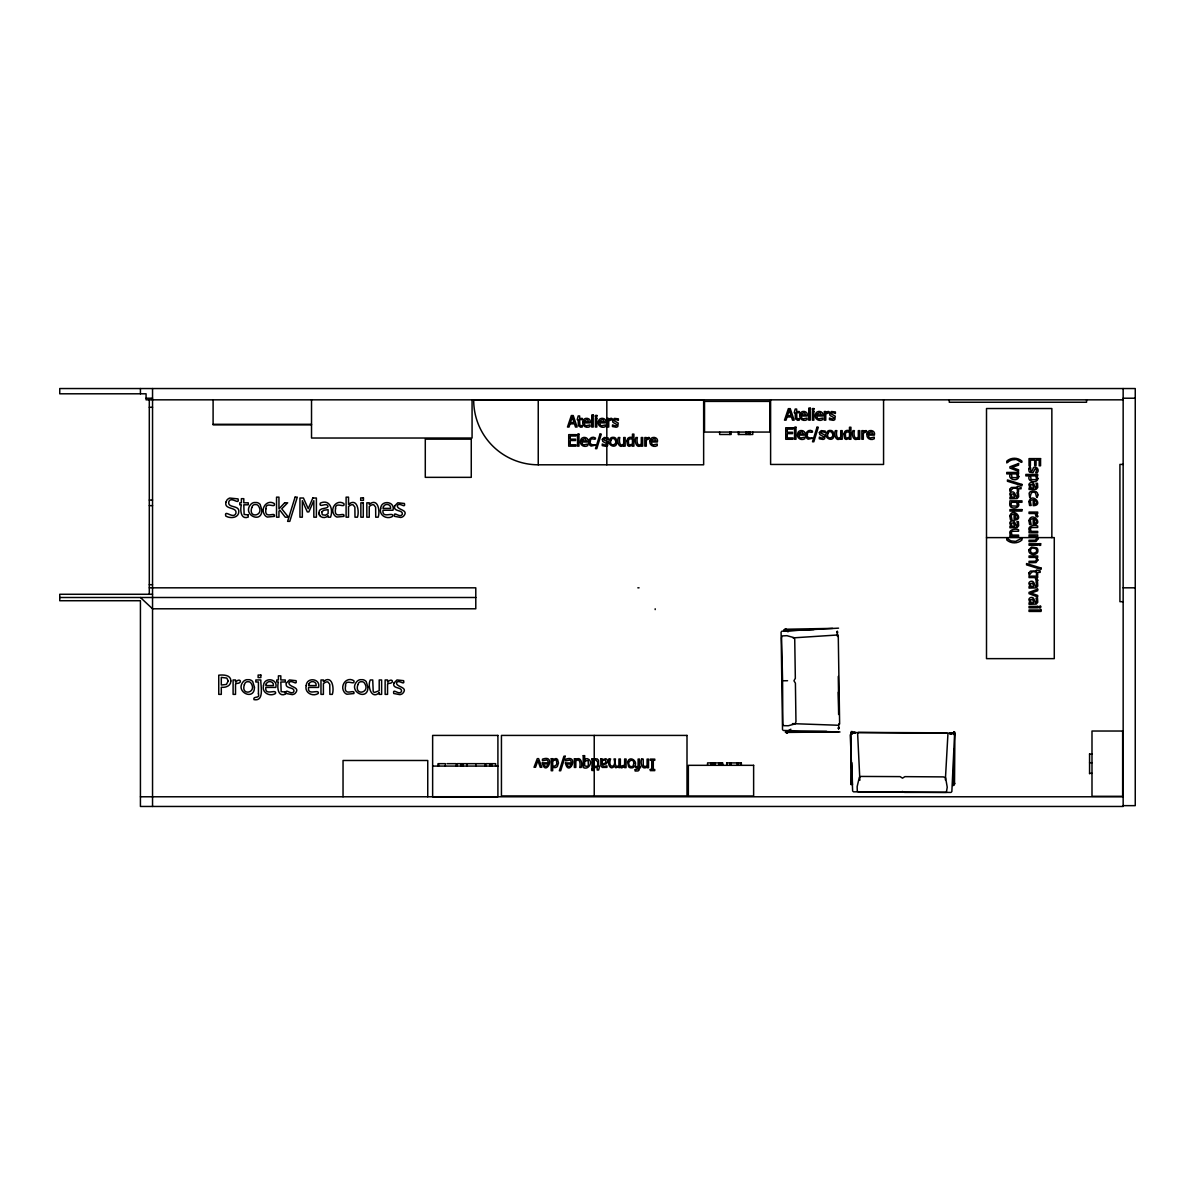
<?xml version="1.0" encoding="UTF-8"?>
<svg xmlns="http://www.w3.org/2000/svg" width="1195" height="1195" viewBox="0 0 1195 1195"><rect width="100%" height="100%" fill="white"/><g stroke="black" fill="none" stroke-linecap="round" stroke-linejoin="round"><path stroke-width="1.5" d="M954.656 733.088L954.656 734.507L954.581 733.506M621.475 767.578L621.49 766.07L624.612 765.129L624.641 759.004L626.09 759.019L626.046 767.638L624.597 767.638L624.612 766.353L621.475 767.578A2.838 2.838 0 0 0 622.625 767.563M850.989 783.905L850.989 782.486L851.154 783.502M851.841 762.679L852.468 784.891M953.834 748.906L953.55 784.234M954.417 734.507L954.432 733.058M837.68 634.664L837.695 635.725M837.351 631.677L837.336 632.767L837.157 631.348M851.452 783.92L851.467 782.501L851.632 783.502M851.198 783.95L851.228 782.486L851.408 783.472M837.142 632.767L837.172 631.767M953.7 785.488L954.521 783.143L954.895 734.507L954.581 731.848L953.759 731.848M838.77 728.606L838.756 723.797M945.364 779.902L947.919 734.118M951.847 791.688L954.551 734.746M851.139 732.52L850.75 782.486L851.034 784.592L852.095 784.323M851.856 732.864L851.96 733.864L852.274 731.504M954.476 784.473L954.581 783.143L954.163 784.144M319.08 513.014C318.243 507.053 327.34 509.369 328.057 506.501C327.086 501.527 318.617 508.786 320.245 503.11C329.835 498.748 333.51 509.458 330.522 517.196L328.117 517.196L328.117 515.657C325.384 518.959 318.886 517.853 319.08 513.014A4.914 4.914 0 0 0 319.827 515.657M838.576 731.893L786.026 732.43L787.43 732.386M953.012 785.563L953.685 783.143L953.909 784.114M782.591 681.404L782.83 723.901L783.681 725.664L788.252 725.753L795.183 723.871L795.96 721.616L795.407 683.167L793.943 680.762L795.332 678.327L794.735 639.28L793.928 637.622L786.937 635.68L782.366 635.919L781.575 637.697L782.576 680.194M838.591 728.517L838.726 727.516L838.352 728.487M1037.633 516.643L1036.394 513.521L1037.678 513.521L1037.678 512.072L1029.044 512.072L1029.044 513.521L1035.184 513.521L1036.125 516.643L1037.633 516.643A2.838 2.838 0 0 0 1037.604 515.493M1037.633 580.71L1036.394 577.588L1037.678 577.588L1037.678 576.139L1029.044 576.139L1029.044 577.588L1035.184 577.588L1036.125 580.71L1037.633 580.71A2.838 2.838 0 0 0 1037.604 579.56M951.205 733.775L950.204 734.014L953.072 733.611M851.975 732.535L851.781 733.864L851.617 732.893M953.655 784.473L953.864 783.143M954.118 784.592L954.357 783.143L954.372 784.234M851.303 731.415L851.288 733.849L851.184 732.774M840.01 731.982L783.278 730.459M785.384 732.042L787.505 732.789M785.488 732.221L790.866 729.249M783.86 630.811L813.959 629.601M901.568 791.867L858.593 792.016L857.293 791.135L857.144 786.654L859.354 777.258L860.758 776.436L900.119 776.616L902.494 778.154L904.899 776.645L943.378 776.899L945.618 777.811L947.232 787.221L946.365 792.375L904.57 792.375L902.33 791.448M785.548 731.146L787.445 731.967L826.626 731.34M610.705 418.489L608.733 419.699L608.733 418.414L607.284 418.414L607.284 427.048L608.733 427.048L608.733 420.924C610.122 420.326 613.901 419.072 610.705 418.489A2.838 2.838 0 0 1 611.855 418.459M648.258 437.594L646.286 438.804L646.286 437.519L644.837 437.519L644.837 446.153L646.286 446.153L646.286 440.029C647.675 439.431 651.469 438.177 648.258 437.594A2.838 2.838 0 0 1 649.408 437.564M827.717 411.603L825.76 412.813L825.76 411.528L824.296 411.528L824.296 420.162L825.76 420.162L825.76 414.038C827.134 413.44 830.928 412.185 827.717 411.603A2.838 2.838 0 0 1 828.882 411.573M865.285 430.708L863.313 431.918L863.313 430.633L861.864 430.633L861.864 439.267L863.313 439.267L863.313 433.143C864.702 432.545 868.481 431.29 865.285 430.708A2.838 2.838 0 0 1 866.435 430.678M785.07 629.705L786.011 629.526M785.025 629.466L785.996 629.287M786.011 629.765L785.025 629.929L785.996 629.944M951.653 733.611L950.204 733.835L951.295 733.969M784.936 629.257L832.586 628.376M951.534 733.177L950.204 733.342L951.175 733.536M786.534 732.46L787.505 732.371M786.564 732.206L787.505 732.132M951.205 733.297L950.204 733.177L952.31 733.013M852.647 791.06L850.228 734.82M793.017 637.876L837.068 635.023L838.263 635.74L839.637 724.036M781.829 631.199L838.546 628.152M837.097 732.027L835.992 732.102L837.307 732.072M786.444 732.669L787.505 732.61M950.204 734.074L951.534 733.999M787.49 731.952L786.519 731.982L787.46 731.893M784.652 629.974L785.951 629.944M785.937 629.272L784.308 629.989M783.606 680.777L787.565 680.717M784.547 629.765L785.937 629.765M784.518 629.526L785.937 629.511M146.074 398.219L152.542 398.219M1123.151 398.219L1135.25 398.219M1123.151 399.832L146.074 399.832L146.074 393.797L59.75 393.797L59.75 388.539L1135.25 388.539L1135.25 805.654L1123.151 805.654M149.3 407.286L152.542 407.286M213.098 424.3L311.507 424.3M311.522 424.837L213.098 424.837L213.098 399.832M1123.151 464.407L1119.924 464.407L1119.924 601.697L1123.151 601.697M538.243 464.795L703.646 464.795L703.646 400.25L473.698 400.25A64.545 64.545 0 0 0 538.243 464.795L538.243 400.25M149.3 500.063L152.542 500.063M149.3 505.634L152.542 505.634M986.502 537.616L1054.274 537.616L1054.274 658.639L986.502 658.639L986.502 408.526L1051.854 408.526L1051.854 537.616M149.3 584.699L152.542 584.699M149.3 587.82L475.789 587.82L475.789 608.793L152.542 608.793L140.427 597.5M637.846 587.82L639.056 587.82M1123.151 587.82L1135.25 587.82M152.542 594.273L59.75 594.273L59.75 600.726L140.427 600.726L140.427 806.461L1123.151 806.461L1123.151 388.539M59.75 597.5L475.789 597.5M1089.571 754.164L1091.991 754.164M726.575 762.903L741.348 762.903L741.348 765.323M1089.571 762.724L1091.991 762.724M447.005 763.665L456.072 763.665L456.072 766.085M475.729 763.665L457.162 763.665L457.162 766.085M432.635 766.085L497.912 766.085M1089.571 773.344L1091.991 773.344M140.427 796.781L1123.151 796.781M853.992 732.998L855.456 732.744M854.022 732.744L855.441 732.759M946.724 732.849L858.428 732.401L857.651 733.879L859.877 780.26M852.842 732.55L952.878 733.177M853.394 791.822L951.041 792.434M854.126 732.565L855.456 732.58L852.857 732.341M950.204 733.103L951.295 733.132M792.434 723.632L838.382 725.26M854.365 732.52L855.456 732.58M786.071 732.64L787.46 732.804M786.146 731.967L787.445 732.147M786.026 732.43L787.445 732.625M853.723 732.61L855.456 732.998L853.335 732.386M784.114 629.87L788.117 631.796M953.685 732.087L953.924 734.507L953.939 733.416M954.387 734.507L954.028 732.774L954.148 734.507M851.363 732.864L851.542 733.864M838.367 727.516L838.591 728.935M850.945 783.576L850.825 782.486L850.84 783.83M851.766 783.591L851.662 782.501L851.662 783.83M954.775 733.416L954.82 734.507L954.82 733.177M837.336 631.438L837.471 636.472M838.278 676.445L838.83 713.475M838.293 692.204L838.621 714.505M781.097 632.021L782.516 729.667M953.67 783.143L953.685 784.144M852.005 732.774L852.02 733.864M837.411 631.558L837.426 632.767M1089.571 753.761L1089.571 773.748M1086.569 399.832L1086.569 402.252L949.278 402.252L949.278 399.832M883.568 399.907L883.568 464.452L770.611 464.452L770.611 399.907M752.76 432.067L752.76 434.487L738.226 434.487L738.226 432.067M750.251 432.067L750.251 434.487M749.728 432.067L749.728 434.487M748.145 432.067L748.145 434.487M746.083 432.067L746.083 434.487M740.96 762.903L740.96 765.323M738.749 432.067L738.749 434.487M738.48 762.903L738.48 765.323M737.27 762.903L737.27 765.323M731.146 432.067L731.146 434.487L719.644 434.487L719.644 432.067M731.235 762.903L731.235 765.323M730.369 762.903L730.369 765.323M729.786 432.067L729.786 434.487M726.948 762.903L726.948 765.323M722.706 765.323L722.706 762.903L707.559 762.903L707.559 765.323M722.333 762.903L722.333 765.323M721.855 762.903L721.855 765.323M721.377 762.903L721.377 765.323M720.824 762.903L720.824 765.323M719.375 762.903L719.375 765.323M719.002 762.903L719.002 765.323M714.909 762.903L714.909 765.323M712.847 762.903L712.847 765.323M711.264 762.903L711.264 765.323M710.741 762.903L710.741 765.323M655.189 608.793L655.189 609.599M606.821 400.25L606.821 464.795M594.229 735.418L594.229 795.93M495.626 766.085L495.626 763.665L485.992 763.665L485.992 766.085M491.757 763.665L491.757 766.085M489.86 763.665L489.86 766.085M484.901 766.085L484.901 763.665L475.983 763.665L475.983 766.085M472.07 399.832L472.07 438.027L311.522 438.027L311.522 399.832M466.991 763.665L466.991 766.085M466.812 763.665L466.812 766.085M462.928 763.665L462.928 766.085M461.046 763.665L461.046 766.085M445.347 766.085L445.347 763.665L438.147 763.665L438.147 766.085M438.535 763.665L438.535 766.085M427.75 796.781L427.75 760.483L343.04 760.483L343.04 796.781M152.542 388.539L152.542 806.461M149.3 399.832L149.3 594.273M140.427 388.539L140.427 393.797M542.291 762.828C545.547 777.885 556.9 753.94 542.47 759.183L542.455 760.782L546.623 759.945A2.405 2.405 0 0 1 547.848 760.991L548.266 762.858L542.291 762.828M551.268 758.706L551.224 770.73L552.673 770.73L552.688 766.996A3.929 3.929 0 0 0 555.541 767.519A3.376 3.376 0 0 0 557.378 766.398L558.498 762.978L557.617 759.647A2.763 2.763 0 0 0 555.989 758.556L552.717 759.587L552.717 758.706L551.268 758.706M552.717 760.812L552.702 765.786L554.599 766.264L556.825 764.412L556.511 760.677A1.583 1.583 0 0 0 555.466 759.915L552.717 760.812M565.414 762.933C568.671 777.975 580.038 754.03 565.593 759.288L565.593 760.871L569.761 760.05A2.405 2.405 0 0 1 570.986 761.095L571.404 762.948L565.414 762.933M574.407 758.795L574.362 767.429L575.826 767.444L575.841 760.991C580.172 757.182 580.621 764.8 579.694 767.459L581.158 767.459C583.055 764.008 580.606 755.434 575.856 759.766L575.856 758.81L574.407 758.795M583.235 755.658L583.19 767.474C588.747 770.82 594.109 760.558 587.253 758.676A3.271 3.271 0 0 0 585.311 759.288L584.684 759.781L584.699 755.658L583.235 755.658M584.669 761.006L584.654 765.92L587.103 766.368A1.972 1.972 0 0 0 588.328 765.592L588.194 760.528L584.669 761.006M591.869 768.953L591.854 770.461L593.512 770.461L593.512 768.953L591.869 768.953M592.003 758.87L591.973 767.504L593.422 767.504L593.467 758.885L592.003 758.87M594.527 766.309L594.527 767.519L597.201 767.519L597.186 770.013L598.65 770.013L599.636 766.324L598.665 766.324L598.516 760.274L597.231 758.885L594.557 758.959C595.468 760.752 599.756 761.051 597.201 766.324L594.527 766.309M600.831 758.915L600.861 765.562L602.235 767.414L606.955 767.384L606.955 765.905L603.505 766.413L602.25 764.591L606.104 763.963L607.687 761.439A2.958 2.958 0 0 0 607.239 759.856L606.926 759.452A2.614 2.614 0 0 0 605.596 758.735L602.265 759.841L602.265 758.915L600.831 758.915M602.265 761.036L602.25 763.441C607.643 764.934 606.358 757.286 602.265 761.036M609.136 758.944C607.105 762.29 609.779 771.313 614.275 766.339L615.813 767.758L618.905 766.652L618.89 767.608L620.354 767.623L620.384 758.989L618.935 758.989L618.905 765.427C614.738 769.251 614.842 761.185 615.485 758.974L614.036 758.959C617.188 768.475 607.135 768.788 610.585 758.944L609.136 758.944M635.128 769.685L635.128 771.014L637.861 770.954A2.345 2.345 0 0 0 639.101 769.909L639.534 767.698L640.505 767.713L640.52 766.503L639.534 766.503L639.564 759.064L638.115 759.064L638.085 766.488L635.725 766.473L635.725 767.683L638.13 767.698L638.025 768.908L635.202 769.685M641.76 759.079C639.878 762.529 642.283 771.104 647.063 766.772L647.063 767.728L648.512 767.743L648.541 759.109L647.092 759.094L647.063 765.547L645.942 766.294A2.48 2.48 0 0 1 644.329 766.533L643.254 765.114L643.209 759.079L641.76 759.079M650.274 769.446L650.274 770.626L654.74 770.641L654.74 769.46L653.277 769.46L653.307 760.304L654.77 760.304L654.785 759.139L650.319 759.109L650.304 760.289L651.783 760.289L651.738 769.446L650.274 769.446M258.434 693.787C260.286 699.18 252.563 695.58 254.012 699.658C264.812 701.629 260.376 685.332 260.854 679.97L255.835 679.97L255.835 681.986L258.434 681.986L258.434 693.787M265.947 508.786C263.931 520.437 275.821 510.818 274.327 516.389L267.366 517.062A5.572 5.572 0 0 1 264.453 514.627C260.181 508.189 267.292 498.972 274.327 503.573C275.985 509.115 265.499 500.72 265.947 508.786M335.526 508.786C333.495 520.437 345.4 510.818 343.891 516.389L336.93 517.062A5.572 5.572 0 0 1 334.017 514.627C329.745 508.189 336.87 498.972 343.891 503.573C345.549 509.115 335.063 500.72 335.526 508.786M345.519 685.96C343.488 697.596 355.393 687.991 353.899 693.548L346.923 694.235A5.572 5.572 0 0 1 344.011 691.8C339.738 685.347 346.864 676.146 353.899 680.747C355.572 686.288 345.026 677.879 345.519 685.96M590.375 441.119C588.119 447.542 602.683 443.345 591.226 446.079A3.346 3.346 0 0 1 589.479 444.615C586.924 440.746 591.181 435.219 595.409 437.982C596.395 441.313 590.106 436.265 590.375 441.119M807.402 434.233C805.146 440.656 819.695 436.474 808.253 439.192A3.346 3.346 0 0 1 806.505 437.728C803.936 433.86 808.208 428.348 812.436 431.096C813.436 434.427 807.103 429.378 807.402 434.233M261.869 510.011C262.049 524.396 241.748 514.492 250.786 504.409A5.736 5.736 0 0 1 254.087 502.527L256.85 502.527A5.676 5.676 0 0 1 260.122 504.395L261.869 510.011M254.445 687.17C254.61 701.555 234.325 691.666 243.362 681.568A5.736 5.736 0 0 1 246.648 679.701L249.411 679.701A5.676 5.676 0 0 1 252.698 681.568L254.445 687.17M367.926 687.17C368.105 701.555 347.805 691.666 356.842 681.568A5.736 5.736 0 0 1 360.143 679.701L362.907 679.701A5.676 5.676 0 0 1 366.178 681.568L367.926 687.17M616.949 441.836C617.053 450.47 604.879 444.525 610.301 438.475A3.436 3.436 0 0 1 612.273 437.355L613.931 437.355A3.406 3.406 0 0 1 615.888 438.475L616.949 441.836M833.976 434.965C834.065 443.584 821.891 437.654 827.313 431.589A3.436 3.436 0 0 1 829.3 430.469L830.943 430.469A3.406 3.406 0 0 1 832.915 431.589L833.976 434.965M627.629 762.305L628.6 766.697A3.406 3.406 0 0 0 630.557 767.832L632.215 767.832A3.436 3.436 0 0 0 634.201 766.727C639.191 761.529 629.063 754.657 627.629 762.305M1009.745 503.827C1008.849 510.728 1022.905 508.353 1017.677 502.288L1021.964 502.288L1021.964 500.839L1009.939 500.839L1009.745 503.827M263.483 685.586C261.526 692.697 269.906 697.088 275.522 693.488C276.896 688.305 264.483 696.521 265.828 687.424L275.806 687.424C278.241 678.491 263.931 676.758 263.483 685.586M306.204 685.586C304.247 692.697 312.627 697.088 318.258 693.488C319.633 688.305 307.175 696.521 308.549 687.424L318.527 687.424C320.962 678.491 306.652 676.758 306.204 685.586M380.667 508.413C378.71 515.523 387.09 519.915 392.707 516.315C394.081 511.146 381.668 519.347 383.012 510.25L392.991 510.25C395.425 501.317 381.115 499.585 380.667 508.413M580.561 440.88C579.396 445.152 584.415 447.796 587.791 445.63L587.791 444.047L583.638 444.884A2.405 2.405 0 0 1 582.398 443.853L581.98 441.986L587.955 441.986C589.419 436.623 580.845 435.592 580.561 440.88M582.861 421.79C581.681 426.047 586.7 428.691 590.076 426.525L590.076 424.942L585.923 425.779A2.405 2.405 0 0 1 584.684 424.748L584.265 422.881L590.24 422.881C591.704 417.533 583.13 416.487 582.861 421.79M598.426 421.79C597.246 426.047 602.265 428.691 605.641 426.525L605.641 424.942L601.488 425.779A2.405 2.405 0 0 1 600.248 424.748L599.83 422.881L605.805 422.881C607.269 417.533 598.695 416.487 598.426 421.79M626.748 440.85L627.554 445.242A2.763 2.763 0 0 0 629.197 446.318L632.454 445.272L632.454 446.153L633.903 446.153L633.903 434.129L632.454 434.129L632.454 437.863A3.929 3.929 0 0 0 629.601 437.37A3.376 3.376 0 0 0 627.778 438.49L626.748 440.85M650.02 440.88C648.84 445.152 653.859 447.796 657.235 445.63L657.235 444.047L653.082 444.884A2.405 2.405 0 0 1 651.843 443.853L651.424 441.986L657.399 441.986C658.863 436.623 650.289 435.592 650.02 440.88M797.588 434.009C796.408 438.266 801.442 440.91 804.818 438.744L804.818 437.161L800.665 437.997A2.405 2.405 0 0 1 799.425 436.967L798.992 435.099L804.982 435.099C806.446 429.752 797.857 428.706 797.588 434.009M799.873 414.904C798.708 419.161 803.727 421.805 807.103 419.639L807.103 418.056L802.95 418.907A2.405 2.405 0 0 1 801.711 417.862L801.292 415.994L807.267 415.994C808.731 410.647 800.142 409.601 799.873 414.904M815.438 414.904C814.273 419.161 819.292 421.805 822.668 419.639L822.668 418.056L818.515 418.907A2.405 2.405 0 0 1 817.275 417.862L816.857 415.994L822.832 415.994C824.296 410.647 815.707 409.601 815.438 414.904M843.76 433.964L844.581 438.356A2.763 2.763 0 0 0 846.224 439.431L849.481 438.386L849.481 439.267L850.93 439.267L850.93 427.242L849.481 427.242L849.481 430.992A3.929 3.929 0 0 0 846.628 430.484A3.376 3.376 0 0 0 844.79 431.604L843.76 433.964M867.032 434.009C865.867 438.266 870.886 440.91 874.262 438.744L874.262 437.161L870.109 437.997A2.405 2.405 0 0 1 868.87 436.967L868.451 435.099L874.426 435.099C875.89 429.752 867.301 428.706 867.032 434.009M1028.895 468.873L1028.895 470.516A3.301 3.301 0 0 0 1029.627 472.219L1033.048 472.593L1035.453 468.365L1036.662 470.068L1035.707 472.772L1037.26 472.772C1040.636 468.888 1033.615 463.779 1032.719 469.59C1029.552 475.535 1031.718 465.587 1029.567 466.842L1028.895 468.873M1017.498 495.253C1015.526 501.303 1016.183 491.279 1012.449 491.922A2.958 2.958 0 0 0 1010.865 492.37L1010.477 492.684A2.614 2.614 0 0 0 1009.76 494.028L1010.865 497.344L1009.939 497.344L1009.939 498.793L1017.229 498.569L1018.648 496.761L1018.394 492.624L1016.915 492.624L1017.498 495.253M1017.498 524.261C1015.526 530.311 1016.183 520.273 1012.449 520.93A2.958 2.958 0 0 0 1010.865 521.379L1010.477 521.692A2.614 2.614 0 0 0 1009.76 523.022L1010.865 526.353L1009.939 526.353L1009.939 527.802L1017.229 527.563L1018.648 525.77L1018.394 521.632L1016.915 521.632L1017.498 524.261M1036.603 485.917C1034.631 491.967 1035.288 481.929 1031.554 482.586A2.958 2.958 0 0 0 1029.97 483.034L1029.582 483.348A2.614 2.614 0 0 0 1028.865 484.677L1029.97 488.008L1029.044 488.008L1029.044 489.457L1036.334 489.218L1037.753 487.426L1037.499 483.288L1036.02 483.288L1036.603 485.917M1036.603 584.564C1034.631 590.629 1035.288 580.591 1031.554 581.233A2.958 2.958 0 0 0 1029.97 581.696L1029.582 582.01A2.614 2.614 0 0 0 1028.865 583.339L1029.97 586.67L1029.044 586.67L1029.044 588.104L1036.334 587.88L1037.753 586.073L1037.499 581.935L1036.02 581.935L1036.603 584.564M1036.603 600.756C1034.631 606.821 1035.288 596.783 1031.554 597.425A2.958 2.958 0 0 0 1029.97 597.888L1029.582 598.202A2.614 2.614 0 0 0 1028.865 599.531L1029.97 602.848L1029.044 602.848L1029.044 604.297L1036.334 604.072L1037.753 602.265L1037.499 598.127L1036.02 598.127L1036.603 600.756M1037.887 494.924L1037.215 497.478C1035.258 497.732 1037.439 489.741 1031.434 492.773C1029.941 495.955 1030.045 501.781 1029.134 493.296A3.346 3.346 0 0 1 1030.583 491.548C1033.316 489.95 1038.052 491.235 1037.887 494.924M1009.82 515.971L1010.477 519.9L1012.06 519.9L1011.209 515.747A2.405 2.405 0 0 1 1012.255 514.507L1014.107 514.074L1014.107 520.064C1025.22 520.064 1012.792 506.082 1009.82 515.971M1028.925 501.571L1029.582 505.5L1031.166 505.5L1030.314 501.332A2.405 2.405 0 0 1 1031.36 500.107L1033.212 499.674L1033.212 505.664C1044.325 505.649 1031.897 491.668 1028.925 501.571M1028.925 520.542L1029.582 524.471L1031.166 524.471L1030.314 520.318A2.405 2.405 0 0 1 1031.36 519.078L1033.212 518.66L1033.212 524.635C1044.325 524.635 1031.897 510.653 1028.925 520.542M1009.82 489.278L1010.029 491.459C1011.836 490.562 1012.075 486.231 1017.378 488.785L1017.378 491.459L1018.573 491.459L1018.573 488.785L1021.053 488.785L1021.053 487.321L1017.378 486.35L1017.378 487.321L1011.328 487.485L1009.82 489.278M1011.134 532.358L1012.135 535.106L1018.573 535.106L1018.573 536.555L1009.939 536.555L1009.939 535.106L1010.91 535.106C1006.563 530.371 1015.123 527.891 1018.573 529.773L1018.573 531.222L1012.524 531.282L1011.134 532.358M1030.224 528.623L1031.24 531.372L1037.678 531.372L1037.678 532.836L1029.044 532.836L1029.044 531.372L1030 531.372C1025.668 526.636 1034.228 524.157 1037.678 526.039L1037.678 527.503L1031.629 527.548L1030.224 528.623M1028.925 572.898L1029.134 575.064C1030.912 574.153 1031.195 569.866 1036.483 572.39L1036.483 575.064L1037.678 575.064L1037.678 572.39L1040.158 572.39L1040.158 570.941L1036.483 569.955L1036.483 570.941L1030.434 571.105L1028.925 572.898M1017.617 516.509L1016.96 518.152L1015.227 518.645L1015.227 514.074L1017.617 516.509M1036.722 502.109L1036.065 503.752L1034.332 504.245L1034.332 499.674L1036.722 502.109M1036.722 521.095L1036.065 522.723L1034.332 523.231L1034.332 518.66L1036.722 521.095M1037.917 539.005L1036.05 541.544L1029.044 541.723L1029.044 540.26L1035.079 540.2L1036.498 539.109A2.48 2.48 0 0 0 1036.244 537.511L1035.497 536.391L1029.044 536.391L1029.044 534.927L1037.678 534.927L1037.678 536.391L1036.722 536.391L1037.917 539.005M1037.917 560.037L1036.05 562.576L1029.044 562.755L1029.044 561.306L1035.079 561.247L1036.498 560.156A2.48 2.48 0 0 0 1036.244 558.543L1035.497 557.423L1029.044 557.423L1029.044 555.974L1037.678 555.974L1037.678 557.423L1036.722 557.423L1037.917 560.037M1028.88 549.775C1027.879 554.121 1033.914 555.839 1036.722 553.419A3.406 3.406 0 0 0 1037.843 551.463L1037.843 549.805A3.436 3.436 0 0 0 1036.722 547.833L1031.479 547.026L1028.88 549.775M230.859 680.971C231.023 685.915 225.452 687.932 221.299 687.215L221.299 694.37L218.745 694.37L218.745 675.19C223.121 674.712 230.949 674.712 230.859 680.971M1036.662 550.626L1036.618 551.164A1.957 1.957 0 0 1 1035.856 552.374C1028.701 556.511 1028.716 544.741 1035.856 548.878A1.972 1.972 0 0 1 1036.618 550.088L1036.662 550.626M286.337 683.092C284.41 689.395 294.941 686.423 293.91 691.561C291.55 695.804 284.813 687.349 286.188 693.503L292.297 694.624A5.497 5.497 0 0 0 295.15 693.399C301.2 686.781 288.622 687.424 288.921 682.808C291.027 678.73 297.555 686.453 296.061 680.672L289.429 679.94L286.337 683.092M394.694 505.918C392.767 512.222 403.312 509.264 402.282 514.388C399.907 518.63 393.021 510.16 394.544 516.33L400.669 517.465A5.497 5.497 0 0 0 403.507 516.225C409.571 509.623 396.994 510.25 397.293 505.634C399.384 501.556 405.912 509.279 404.418 503.498L397.786 502.766L394.694 505.918M393.902 683.092C391.975 689.395 402.506 686.423 401.475 691.561C399.115 695.804 392.378 687.349 393.738 693.503L399.862 694.624A5.497 5.497 0 0 0 402.715 693.399C408.765 686.781 396.187 687.424 396.486 682.808C398.592 678.73 405.12 686.453 403.626 680.672L396.994 679.94L393.902 683.092M602.34 439.387L602.728 441.403L607 443.868L605.163 445.137L602.25 444.002L602.25 445.63L605.925 446.318A3.301 3.301 0 0 0 607.628 445.571L608.001 442.15L603.774 439.76L605.477 438.535L608.18 439.491L608.18 437.938L604.192 437.489L602.34 439.387M612.542 420.281L612.93 422.298L617.203 424.763L615.365 426.032L612.527 424.897L612.452 426.525L616.127 427.212A3.301 3.301 0 0 0 617.83 426.466L618.203 423.045L613.976 420.655L615.679 419.445L618.368 420.386L618.368 418.833L614.394 418.399L612.542 420.281M819.367 432.515L819.755 434.517L824.027 436.982L822.19 438.251L819.352 437.116L819.277 438.759L822.937 439.431A3.301 3.301 0 0 0 824.655 438.684L825.028 435.264L820.786 432.874L822.504 431.664L825.192 432.605L825.192 431.051L821.219 430.618L819.367 432.515M829.569 413.41L829.957 415.412L834.23 417.877L832.392 419.146L829.464 418.011L829.464 419.654L833.139 420.326A3.301 3.301 0 0 0 834.857 419.579L835.23 416.159L830.988 413.769L832.706 412.559L835.395 413.5L835.395 411.946L831.421 411.513L829.569 413.41M226.019 502.034C223.674 510.145 237.536 506.411 235.878 513.432C233.324 519.691 223.988 508.771 225.765 516.046C230.112 518.72 238.627 518.197 238.806 511.729C239.568 504.663 227.14 508.532 228.828 501.661C231.188 495.805 239.792 505.858 238.059 498.898L229.784 498.061A6.109 6.109 0 0 0 226.916 500.078L226.019 502.034M1017.438 476.178L1017.378 476.671A1.553 1.553 0 0 1 1016.616 477.701L1011.911 477.552L1011.567 473.892L1016.452 473.892L1017.438 476.178M1017.438 504.589L1017.378 505.082A1.539 1.539 0 0 1 1016.631 506.097L1011.806 505.948A2.031 2.031 0 0 1 1011.06 504.723L1011.508 502.288L1016.452 502.288L1017.438 504.589M1036.543 478.179L1036.483 478.672A1.553 1.553 0 0 1 1035.721 479.703L1031.016 479.553L1030.658 475.894L1035.557 475.894L1036.543 478.179M251.772 507.576C247.918 519.392 265.141 515.642 258.359 505.858A3.256 3.256 0 0 0 256.342 504.574L254.565 504.574A3.286 3.286 0 0 0 252.548 505.858L251.772 507.576M244.348 684.735C240.494 696.565 257.717 692.816 250.92 683.017A3.256 3.256 0 0 0 248.918 681.747L247.141 681.747A3.286 3.286 0 0 0 245.109 683.017L244.348 684.735M357.828 684.735C353.989 696.565 371.197 692.816 364.415 683.017A3.256 3.256 0 0 0 362.399 681.747L360.621 681.747A3.286 3.286 0 0 0 358.605 683.017L357.828 684.735M610.884 440.387C608.569 447.483 618.905 445.227 614.842 439.357A1.957 1.957 0 0 0 613.632 438.58L612.557 438.58A1.972 1.972 0 0 0 611.347 439.357L610.884 440.387M827.911 433.501C825.596 440.596 835.932 438.341 831.854 432.47A1.957 1.957 0 0 0 830.644 431.694L829.584 431.694A1.972 1.972 0 0 0 828.374 432.47L827.911 433.501M1018.812 476.536C1018.23 482.287 1006.832 479.509 1010.372 473.892L1006.758 473.892L1006.758 472.428L1018.573 472.428L1018.573 473.892L1017.677 473.892L1018.812 476.536M1037.917 478.538C1037.335 484.289 1025.937 481.51 1029.478 475.894L1025.863 475.894L1025.863 474.43L1037.678 474.43L1037.678 475.894L1036.782 475.894L1037.917 478.538M633.768 763.351L633.156 765.846A1.972 1.972 0 0 1 631.931 766.607L630.87 766.607A1.957 1.957 0 0 1 629.66 765.831C625.926 761.409 634.082 757.137 633.768 763.351M628.331 440.477L628.66 444.196A1.583 1.583 0 0 0 629.72 444.958L632.454 444.047L632.454 439.073L629.556 438.819L628.331 440.477M845.343 433.591L845.672 437.325A1.583 1.583 0 0 0 846.732 438.072L849.481 437.161L849.481 432.187L846.583 431.933L845.343 433.591M1011.134 494.357L1012.075 497.344L1014.465 497.344L1013.569 493.804L1011.134 494.357M1011.134 523.365L1012.075 526.353L1014.465 526.353L1013.569 522.812L1011.134 523.365M1030.239 485.006L1031.18 488.008L1033.57 488.008L1032.674 484.453L1030.239 485.006M1030.239 583.668L1031.18 586.67L1033.57 586.67L1032.674 583.115L1030.239 583.668M1030.239 599.86L1031.18 602.848L1033.57 602.848L1032.674 599.307L1030.239 599.86M228.2 681.03L226.408 684.436L221.299 685.034L221.299 677.371L226.826 678.103L228.2 681.03M321.739 511.893L322.277 514.731L325.399 515.239L328.117 513.656L328.117 509.653L323.8 510.25L321.739 511.893M266.186 683.958L265.828 685.571L273.446 685.571C274.148 681.135 267.56 680.134 266.186 683.958M308.907 683.958L308.549 685.571L316.167 685.571C316.869 681.135 310.297 680.134 308.907 683.958M383.371 506.799L383.012 508.398L390.631 508.398C391.333 503.976 384.745 502.961 383.371 506.799M584.474 420.804L584.265 421.775L588.836 421.775L587.238 419.415L584.474 420.804M582.189 439.909L581.98 440.88L586.536 440.88L584.952 438.52L582.189 439.909M600.039 420.804L599.83 421.775L604.401 421.775L602.803 419.415L600.039 420.804M651.634 439.909L651.424 440.88L655.995 440.88L654.397 438.52L651.634 439.909M801.501 413.918L801.292 414.889L805.848 414.889L804.265 412.529L801.501 413.918M799.216 433.023L798.992 433.994L803.563 433.994L801.979 431.634L799.216 433.023M817.066 413.918L816.857 414.889L821.413 414.889L819.83 412.529L817.066 413.918M868.66 433.023L868.451 433.994L873.007 433.994L871.424 431.634L868.66 433.023M548.266 763.963C548.415 766.996 543.262 767.19 543.695 763.949L548.266 763.963M571.404 764.068C571.539 767.1 566.385 767.28 566.833 764.038L571.404 764.068M295.075 497.15L287.607 521.364L289.787 521.364L297.301 497.15L295.075 497.15M599.98 434.129L595.498 448.663L596.798 448.663L601.309 434.129L599.98 434.129M816.992 427.242L812.51 441.777L813.825 441.777L818.321 427.242L816.992 427.242M565.22 756.256L560.679 770.76L559.35 770.76L563.906 756.256L565.22 756.256M570.06 423.837L569.014 427.048L567.476 427.048L571.344 415.546L573.241 415.546L577.11 427.048L575.497 427.048L574.451 423.837L570.06 423.837M787.087 416.95L786.041 420.162L784.488 420.162L788.371 408.66L790.253 408.66L794.137 420.162L792.524 420.162L791.478 416.95L787.087 416.95M572.256 417.1L570.478 422.522L574.033 422.522L572.256 417.1M789.283 410.214L787.505 415.651L791.06 415.651L789.283 410.214M537.899 760.617L535.539 767.265L534.016 767.265L537.302 758.646L538.616 758.646L541.813 767.295L540.245 767.295L537.899 760.617M312.836 498.016L308.22 508.697L303.425 498.016L299.945 498.016L299.945 517.196L302.335 517.196L302.335 500.675L307.294 511.908L308.833 511.908L313.837 500.675L313.837 517.196L316.391 517.196L316.391 498.016L312.836 498.016M284.649 502.811L278.958 508.891L278.958 497.15L276.538 497.15L276.538 517.196L278.958 517.196L278.958 511.176L279.914 510.25L285.276 517.196L288.458 517.196L281.751 508.816L287.666 502.811L284.649 502.811M1008.147 461.733L1006.832 462.928L1006.758 461.151C1010.895 457.312 1017.826 457.312 1021.964 461.151C1022.457 465.199 1017.184 457.864 1014.361 459.642A9.68 9.68 0 0 0 1010.88 460.254L1008.147 461.733M1021.889 538.183L1015.601 541.41L1010.88 540.857L1006.832 538.183L1006.758 539.961C1010.91 543.8 1017.826 543.8 1021.964 539.961L1021.964 538.183M236.416 683.42L235.52 684.152L235.52 694.37L233.1 694.37L233.1 679.97L235.52 679.97L235.52 682.121C240.329 676.893 243.123 683.63 236.416 683.42M388.435 683.42L387.553 684.152L387.553 694.37L385.134 694.37L385.134 679.97L387.553 679.97L387.553 682.121C392.363 676.893 395.142 683.63 388.435 683.42M349.597 503.543L348.522 504.409L348.522 497.15L346.102 497.15L346.102 517.196L348.522 517.196L348.522 506.456L350.389 505.201A4.123 4.123 0 0 1 353.078 504.783L354.885 507.158L354.99 517.196L357.41 517.196C359.322 512.341 357.902 498.33 349.597 503.543M370.33 503.543L369.255 504.409L369.255 502.811L366.835 502.811L366.835 517.196L369.255 517.196L369.255 506.456L371.137 505.201A4.123 4.123 0 0 1 373.811 504.783L375.633 507.158L375.723 517.196L378.143 517.196C380.07 512.341 378.636 498.33 370.33 503.543M324.472 680.717L323.397 681.568L323.397 679.97L320.977 679.97L320.977 694.37L323.397 694.37L323.397 683.615L325.264 682.36A4.123 4.123 0 0 1 327.938 681.942L329.76 684.317L329.865 694.37L332.285 694.37C334.197 689.515 332.763 675.489 324.472 680.717M623.7 445.197C618.965 449.544 616.486 440.985 618.368 437.519L619.832 437.519C618.92 440.178 619.383 447.796 623.7 443.972L623.7 437.519L625.164 437.519L625.164 446.153L623.7 446.153L623.7 445.197M641.282 445.197C636.547 449.544 634.067 440.985 635.949 437.519L637.398 437.519C636.502 440.178 636.965 447.796 641.282 443.972L641.282 437.519L642.731 437.519L642.731 446.153L641.282 446.153L641.282 445.197M379.203 692.771C371.301 700.001 367.179 685.736 370.316 679.97L372.735 679.97L373.198 691.382A1.867 1.867 0 0 0 374.618 692.398L379.203 690.725L379.203 679.97L381.623 679.97L381.623 694.37L379.203 694.37L379.203 692.771M840.727 438.311C835.992 442.658 833.512 434.099 835.395 430.633L836.858 430.633C835.947 433.292 836.41 440.91 840.727 437.086L840.727 430.633L842.191 430.633L842.191 439.267L840.727 439.267L840.727 438.311M858.309 438.311C853.559 442.658 851.094 434.099 852.976 430.633L854.425 430.633C853.514 433.292 853.992 440.91 858.309 437.086L858.309 430.633L859.758 430.633L859.758 439.267L858.309 439.267L858.309 438.311M1018.573 463.54L1009.939 466.782L1009.939 468.082L1018.573 471.338L1018.573 469.814L1011.911 467.484L1018.573 465.109L1018.573 463.54M1037.678 589.15L1029.044 592.376L1029.044 593.676L1037.678 596.932L1037.678 595.424L1031.016 593.078L1037.678 590.718L1037.678 589.15M248.112 514.896L244.124 514.447L243.795 504.813L248.246 504.813L248.246 502.811L243.795 502.811L243.795 498.673L241.375 498.673L241.375 502.811L239.732 502.811L239.732 504.813L241.375 504.813C240.001 509.593 240.643 520.124 248.246 517.062L248.112 514.896M582.219 425.674L579.829 425.405L579.635 419.624L582.309 419.624L582.309 418.414L579.635 418.414L579.635 415.935L578.186 415.935L577.2 419.624L578.186 419.624L578.35 425.674L580.695 427.227L582.309 426.973L582.219 425.674M799.246 418.788L796.856 418.519L796.662 412.738L799.335 412.738L799.335 411.528L796.662 411.528L796.662 409.048L795.198 409.048L794.227 412.738L795.198 412.738L795.377 418.788L797.722 420.341L799.335 420.087L799.246 418.788M285.142 692.054L281.154 691.621L280.825 681.986L285.276 681.986L285.276 679.97L280.825 679.97L280.825 675.847L278.405 675.847L278.405 679.97L276.762 679.97L276.762 681.986L278.405 681.986C277.031 686.752 277.673 697.297 285.276 694.235L285.142 692.054M769.804 401.401L704.527 401.401L704.527 432.067L769.804 432.067L769.804 401.401M810.225 408.137L808.761 408.137L808.761 420.162L810.225 420.162L810.225 408.137M813.944 408.585L812.286 408.585L812.286 410.094L813.944 410.094L813.944 408.585M813.84 411.528L812.391 411.528L812.391 420.162L813.84 420.162L813.84 411.528M593.198 415.023L591.749 415.023L591.749 427.048L593.198 427.048L593.198 415.023M596.917 415.472L595.259 415.472L595.259 416.965L596.917 416.965L596.917 415.472M596.813 418.414L595.364 418.414L595.364 427.048L596.813 427.048L596.813 418.414M795.989 427.242L794.526 427.242L794.526 439.267L795.989 439.267L795.989 427.242M792.927 427.765L785.742 427.765L785.742 439.267L792.927 439.267L792.927 437.908L787.266 437.908L787.266 433.636L792.539 433.636L792.539 432.276L787.266 432.276L787.266 429.124L792.927 429.124L792.927 427.765M578.963 434.129L577.514 434.129L577.514 446.153L578.963 446.153L578.963 434.129M575.915 434.651L568.715 434.651L568.715 446.153L575.915 446.153L575.915 444.794L570.239 444.794L570.239 440.522L575.527 440.522L575.527 439.162L570.239 439.162L570.239 436.011L575.915 436.011L575.915 434.651M471.263 439.148L425.286 439.148L425.286 477.343L471.263 477.343L471.263 439.148M1040.561 458.611L1029.044 458.611L1029.044 465.796L1030.404 465.796L1030.404 460.135L1034.676 460.135L1034.676 465.423L1036.05 465.423L1036.05 460.135L1039.202 460.135L1039.202 465.796L1040.561 465.796L1040.561 458.611M363.444 497.882L360.696 497.882L360.696 500.391L363.444 500.391L363.444 497.882M363.28 502.811L360.86 502.811L360.86 517.196L363.28 517.196L363.28 502.811M1021.964 509.608L1009.939 509.608L1009.939 511.072L1021.964 511.072L1021.964 509.608M1037.678 543.785L1029.044 543.785L1029.044 545.234L1037.678 545.234L1037.678 543.785M1040.636 543.68L1039.127 543.68L1039.127 545.338L1040.636 545.338L1040.636 543.68M1040.636 606.268L1039.127 606.268L1039.127 607.926L1040.636 607.926L1040.636 606.268M1037.678 606.373L1029.044 606.373L1029.044 607.822L1037.678 607.822L1037.678 606.373M1041.069 609.988L1029.044 609.988L1029.044 611.437L1041.069 611.437L1041.069 609.988M260.868 675.055L258.12 675.055L258.12 677.565L260.868 677.565L260.868 675.055M1122.643 731.026L1091.991 731.026L1091.991 796.303L1122.643 796.303L1122.643 731.026M497.912 735.418L432.635 735.418L432.635 796.736L497.912 796.736L497.912 735.418M687.005 735.418L501.437 735.418L501.437 795.93L687.005 795.93L687.005 735.418M753.627 765.323L688.35 765.323L688.35 795.975L753.627 795.975L753.627 765.323M1021.964 484.423L1007.445 479.942L1007.445 481.256L1021.964 485.753L1021.964 484.423M1041.069 568.043L1026.55 563.562L1026.55 564.862L1041.069 569.373L1041.069 568.043M729.921 765.323L729.921 762.903L729.846 765.323"/></g></svg>
